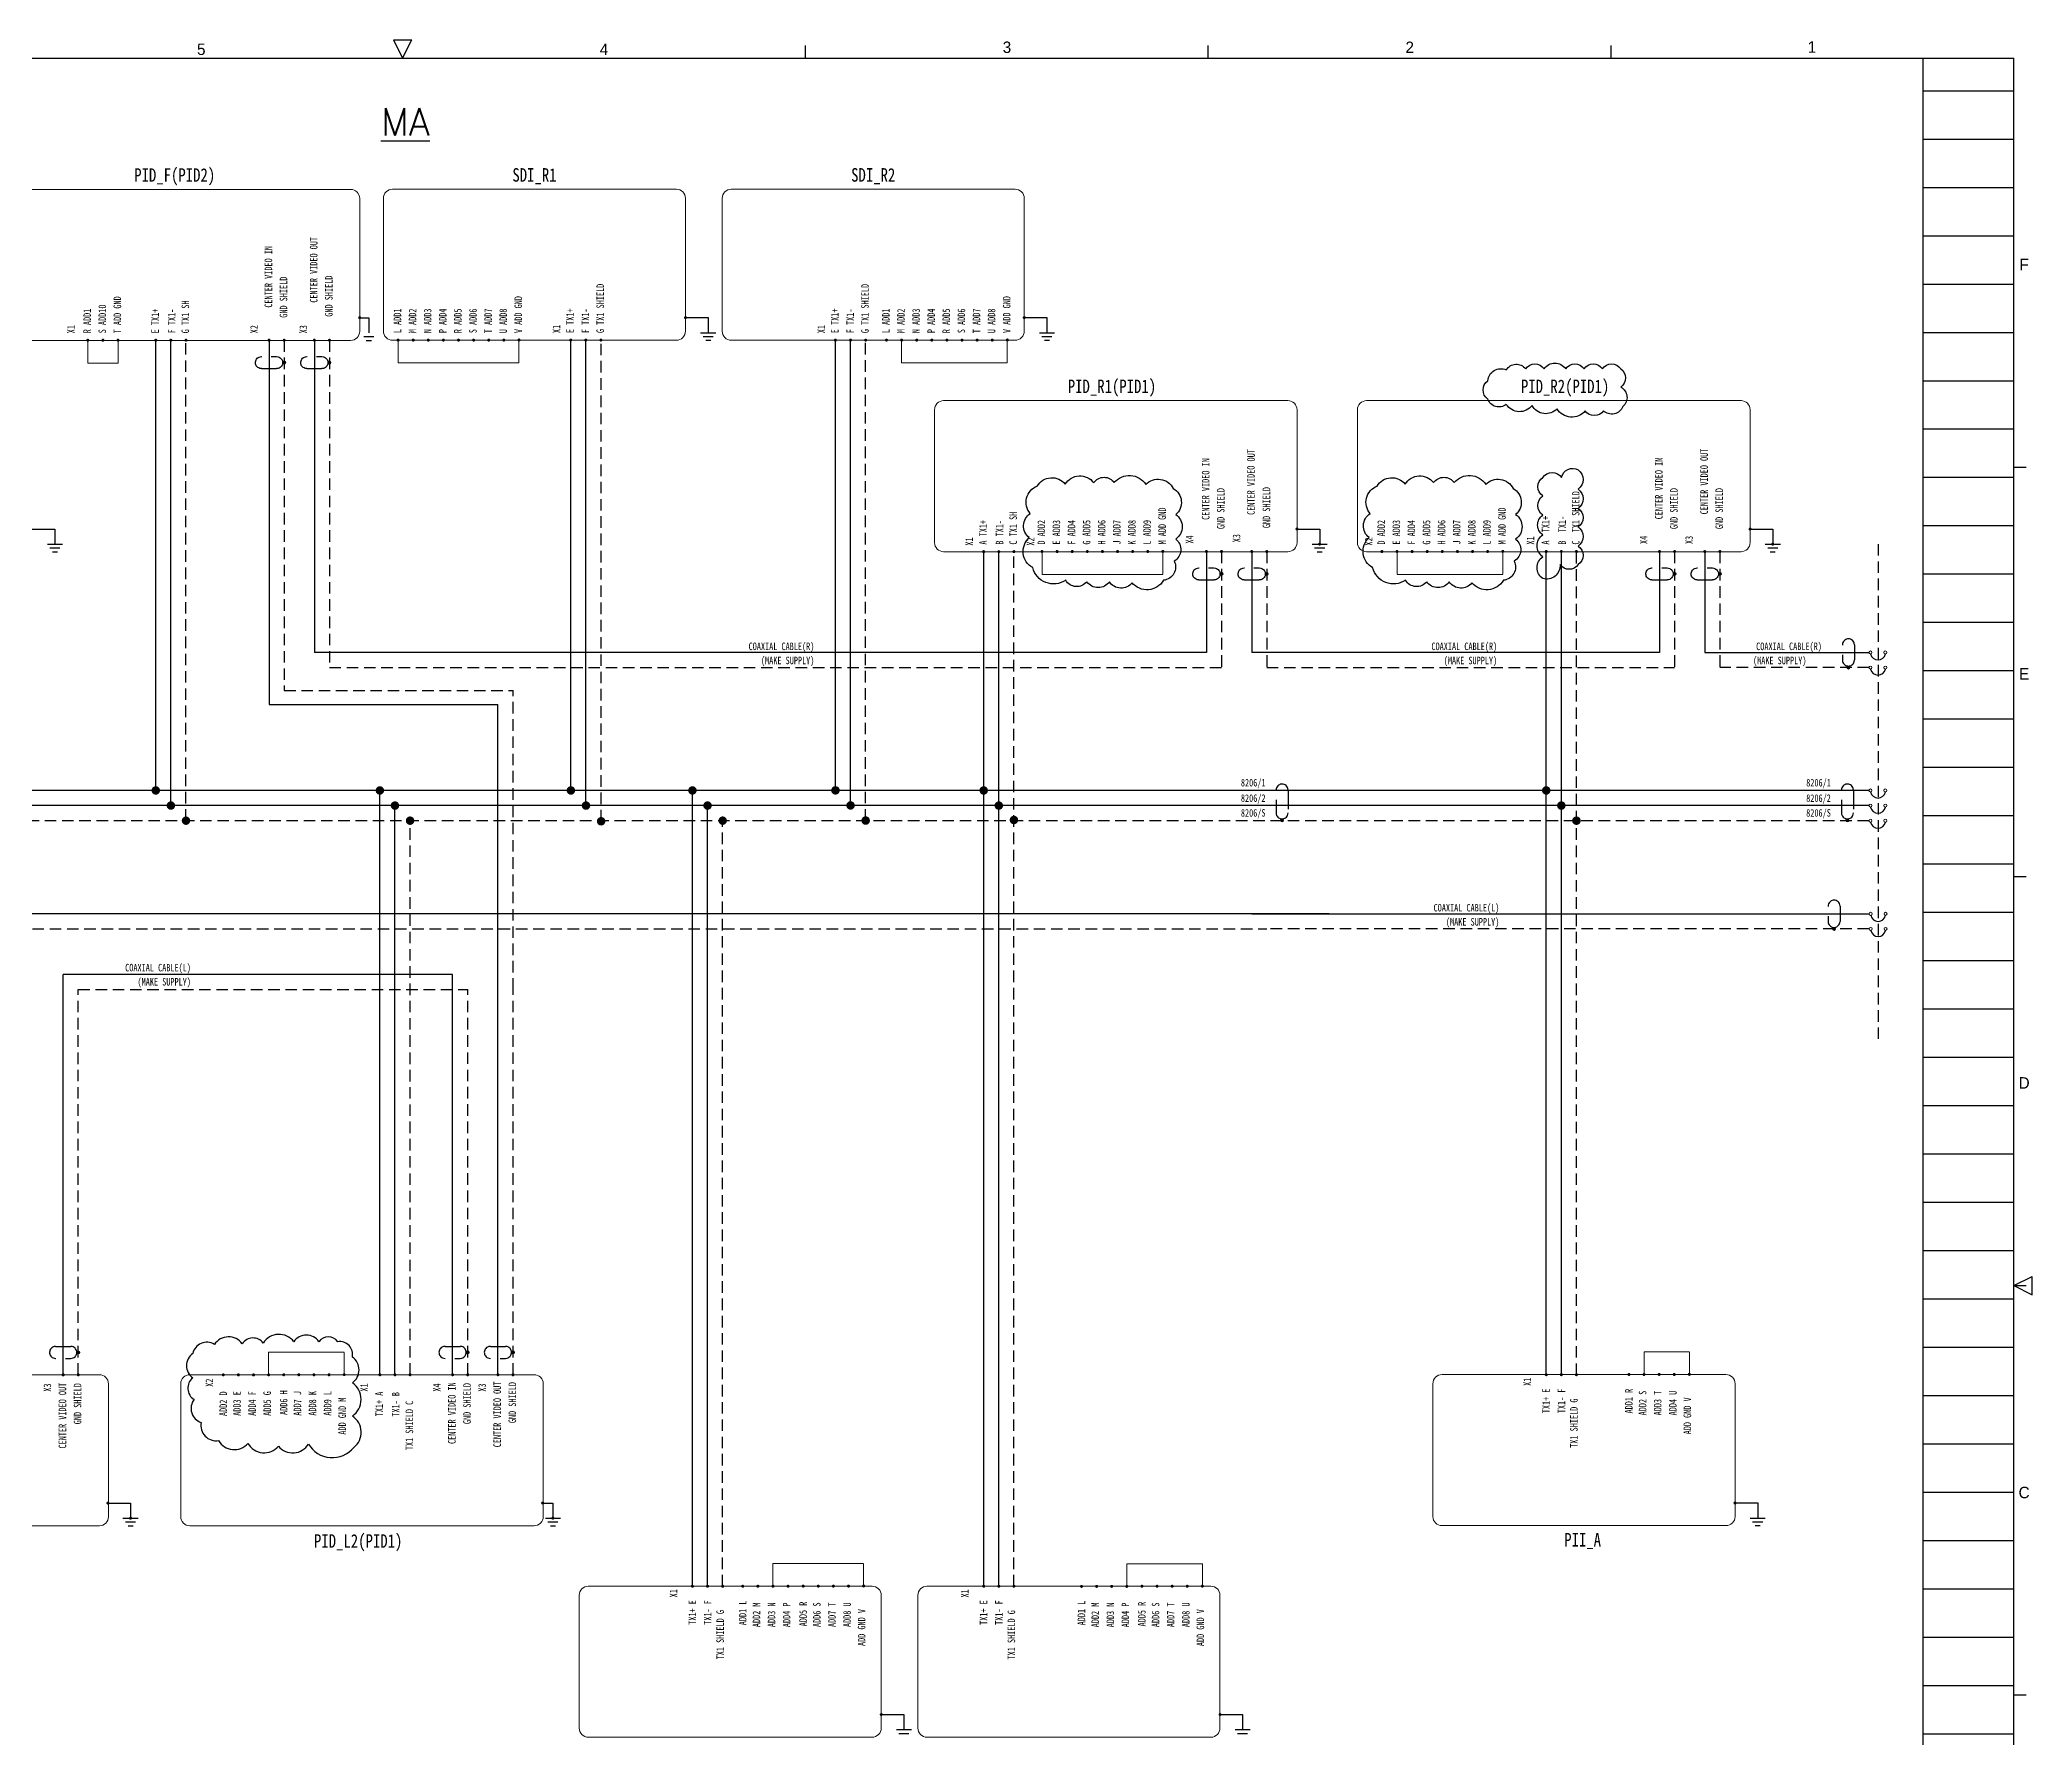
# Model space of a CAD drawing. Header units: millimetres. Extents: x 1677 to 2236, y -507 to -75.
# Drawn here: x 1896.6 to 2226.3, y -365.4 to -84.4 of the extents above; entities that cross this region are included whole.
import ezdxf
from ezdxf.enums import TextEntityAlignment as Align

# ---------------------------------------------------------------- set-up
doc = ezdxf.new("R2010")
doc.units = ezdxf.units.MM
doc.linetypes.add('HIDDEN', pattern=[9.525, 6.35, -3.175])
for name, color, linetype, lineweight in [('7', 7, 'Continuous', 15), ('ADDRESS', 85, 'Continuous', 15), ('LINE', 7, 'Continuous', 15), ('TEXT', 7, 'Continuous', 15)]:
    doc.layers.add(name, color=color, linetype=linetype, lineweight=lineweight)
for name, color, linetype in [('FG', 62, 'Continuous'), ('SHIELD', 41, 'Continuous'), ('TX+', 1, 'Continuous'), ('TX-', 30, 'Continuous'), ('VIDEO', 50, 'Continuous')]:
    doc.layers.add(name, color=color, linetype=linetype)
doc.styles.add('ROMANS', font='txt', dxfattribs={"height": 0.2})
doc.styles.get("Standard").update_dxf_attribs({"font": 'txt.shx', "bigfont": 'whgtxt.shx'})

# ---------------------------------------------------------------- blocks, each defined once
blk = doc.blocks.new('BALL')
at = {"layer": 'LINE'}
h = blk.add_hatch(color=256, dxfattribs=at)
h.paths.add_polyline_path([(203.75, 320.23, 0.41419), (203.5, 319.98), (203.75, 319.98)])
h.paths.add_polyline_path([(203.75, 320.23), (203.75, 319.98), (204, 319.98, 0.41419)])
h.paths.add_polyline_path([(204, 319.98, 0.00002), (204, 319.98), (203.5, 319.98, 1.00004)])
blk.add_circle((203.75, 319.98), 0.25, dxfattribs=at)
blk = doc.blocks.new('A$C38FC7A60')
at = {"layer": 'SHIELD', "linetype": 'HIDDEN'}
for p, q in [((-1.98, 10), (-1.98, 2.5)), ((0, 0), (0, 0.52))]:
    blk.add_line(p, q, dxfattribs=at)
for points in [[(-1.98, 10), (-1.98, 10), (-1.94, 10.52), (-1.94, 10.52), (-1.23, 12.78), (1.93, 12.35), (1.98, 10), (1.98, 10), (1.98, 2.5), (1.98, 2.5)], [(1.98, 2.5), (1.98, 2.5), (1.94, 1.98), (1.94, 1.98), (1.34, 0.01), (-1.34, 0.01), (-1.94, 1.98), (-1.94, 1.98), (-1.98, 2.5), (-1.98, 2.5)]]:
    blk.add_open_spline(points, degree=3, knots=[0, 0, 0, 0, 1, 1, 1, 2, 2, 2, 3, 3, 3, 3], dxfattribs=at)
at = {"layer": 'SHIELD', "linetype": 'HIDDEN', "xscale": -2, "yscale": 2, "zscale": 2}
blk.add_blockref('BALL', (407.5, -639.96), dxfattribs=at)
blk = doc.blocks.new('A$C20B15E89')
at = {"layer": 'SHIELD', "linetype": 'HIDDEN'}
for p, q in [((-1.98, 7.5), (-1.98, 2.5)), ((0, 0), (0, 0.52))]:
    blk.add_line(p, q, dxfattribs=at)
for points in [[(-1.98, 7.5), (-1.98, 7.5), (-1.94, 8.02), (-1.94, 8.02), (-1.23, 10.28), (1.93, 9.85), (1.98, 7.5), (1.98, 7.5), (1.98, 2.5), (1.98, 2.5)], [(1.98, 2.5), (1.98, 2.5), (1.94, 1.98), (1.94, 1.98), (1.34, 0.01), (-1.34, 0.01), (-1.94, 1.98), (-1.94, 1.98), (-1.98, 2.5), (-1.98, 2.5)]]:
    blk.add_open_spline(points, degree=3, knots=[0, 0, 0, 0, 1, 1, 1, 2, 2, 2, 3, 3, 3, 3], dxfattribs=at)
at = {"layer": 'SHIELD', "linetype": 'HIDDEN', "xscale": -2, "yscale": 2, "zscale": 2}
blk.add_blockref('BALL', (407.5, -639.96), dxfattribs=at)

msp = doc.modelspace()

# ---------------------------------------------------------------- linework, layer by layer
at = {"color": 2, "linetype": 'Continuous'}
for p, q in [((1955.11, -84.38), (1958.11, -84.38)), ((1955.11, -84.38), (1956.61, -87.4)), ((1956.61, -87.4), (1958.11, -84.38)), ((2223.31, -290.6), (2226.33, -289.08)), ((2226.33, -292.12), (2226.33, -289.08)), ((2223.31, -290.6), (2226.33, -292.12))]:
    msp.add_line(p, q, dxfattribs=at)
at = {"color": 6, "linetype": 'Continuous'}
for p, q in [((2023.29, -87.4), (2023.29, -85.3)), ((2089.96, -87.4), (2089.96, -85.3)), ((2156.64, -87.4), (2156.64, -85.3)), ((2208.31, -100.8), (2223.31, -100.8)), ((2208.31, -116.8), (2223.31, -116.8)), ((2208.31, -132.8), (2223.31, -132.8)), ((2208.31, -148.8), (2223.31, -148.8)), ((2223.31, -155.14), (2225.36, -155.14)), ((2208.31, -164.8), (2223.31, -164.8)), ((2208.31, -180.8), (2223.31, -180.8)), ((2208.31, -196.8), (2223.31, -196.8)), ((2208.31, -212.8), (2223.31, -212.8)), ((2223.31, -222.87), (2225.36, -222.87)), ((2208.31, -228.8), (2223.31, -228.8)), ((2208.31, -244.8), (2223.31, -244.8)), ((2208.31, -260.8), (2223.31, -260.8)), ((2208.31, -276.8), (2223.31, -276.8)), ((2208.31, -292.8), (2223.31, -292.8)), ((2223.31, -290.6), (2225.36, -290.6)), ((2208.31, -308.8), (2223.31, -308.8)), ((2208.31, -324.8), (2223.31, -324.8)), ((2208.31, -340.8), (2223.31, -340.8)), ((2208.31, -356.8), (2223.31, -356.8)), ((2223.31, -358.34), (2225.36, -358.34))]:
    msp.add_line(p, q, dxfattribs=at)
at = {"color": 5, "linetype": 'Continuous'}
for p, q in [((1689.91, -87.4), (2223.31, -87.4)), ((2208.31, -493.8), (2208.31, -87.4)), ((2223.31, -493.8), (2223.31, -87.4)), ((2208.31, -92.8), (2223.31, -92.8)), ((2208.31, -108.8), (2223.31, -108.8)), ((2208.31, -124.8), (2223.31, -124.8)), ((2208.31, -140.8), (2223.31, -140.8)), ((2208.31, -156.8), (2223.31, -156.8)), ((2208.31, -172.8), (2223.31, -172.8)), ((2208.31, -188.8), (2223.31, -188.8)), ((2208.31, -204.8), (2223.31, -204.8)), ((2208.31, -220.8), (2223.31, -220.8)), ((2208.31, -236.8), (2223.31, -236.8)), ((2208.31, -252.8), (2223.31, -252.8)), ((2208.31, -268.8), (2223.31, -268.8)), ((2208.31, -284.8), (2223.31, -284.8)), ((2208.31, -300.8), (2223.31, -300.8)), ((2208.31, -316.8), (2223.31, -316.8)), ((2208.31, -332.8), (2223.31, -332.8)), ((2208.31, -348.8), (2223.31, -348.8)), ((2208.31, -364.8), (2223.31, -364.8))]:
    msp.add_line(p, q, dxfattribs=at)
at = {"color": 0}
for p, q in [((1950.18, -133.5), (1951.84, -133.5)), ((1950.59, -134.13), (1951.43, -134.13)), ((2005.93, -132.86), (2008.43, -132.86)), ((2006.35, -133.48), (2008.02, -133.48)), ((2006.77, -134.11), (2007.6, -134.11)), ((2062, -132.86), (2064.5, -132.86)), ((2062.42, -133.48), (2064.09, -133.48)), ((2062.84, -134.11), (2063.67, -134.11)), ((1897.8, -167.86), (1900.3, -167.86)), ((2107.15, -167.86), (2109.65, -167.86)), ((2182.15, -167.86), (2184.65, -167.86)), ((1898.21, -168.48), (1899.88, -168.48)), ((1898.63, -169.11), (1899.46, -169.11)), ((2107.56, -168.48), (2109.23, -168.48)), ((2107.98, -169.11), (2108.81, -169.11)), ((2182.56, -168.48), (2184.23, -168.48)), ((2182.98, -169.11), (2183.81, -169.11)), ((1910.32, -329.11), (1912.82, -329.11)), ((1910.74, -329.73), (1912.41, -329.73)), ((1980.24, -329.1), (1982.74, -329.1)), ((1980.65, -329.72), (1982.32, -329.72)), ((2179.65, -329.09), (2182.15, -329.09)), ((2180.06, -329.71), (2181.73, -329.71)), ((1911.16, -330.36), (1911.99, -330.36)), ((1981.07, -330.35), (1981.9, -330.35)), ((2180.48, -330.34), (2181.31, -330.34)), ((2038.33, -364.11), (2040.83, -364.11)), ((2038.75, -364.73), (2040.41, -364.73)), ((2094.4, -364.11), (2096.9, -364.11)), ((2094.82, -364.73), (2096.48, -364.73))]:
    msp.add_line(p, q, dxfattribs=at)
at = {"color": 0, "const_width": 0.25}
for points in [[(1949.38, -130.38, 1), (1949.63, -130.38, 1)], [(2003.31, -130.36, 1), (2003.56, -130.36, 1)], [(2059.38, -130.36, 1), (2059.63, -130.36, 1)], [(2104.52, -165.36, 1), (2104.77, -165.36, 1)], [(2108.27, -167.86, 1), (2108.52, -167.86, 1)], [(2179.52, -165.36, 1), (2179.77, -165.36, 1)], [(2183.27, -167.86, 1), (2183.52, -167.86, 1)], [(1907.7, -326.61, 1), (1907.95, -326.61, 1)], [(1979.66, -326.6, 1), (1979.91, -326.6, 1)], [(2177.02, -326.59, 1), (2177.27, -326.59, 1)], [(1911.45, -329.11, 1), (1911.7, -329.11, 1)], [(1981.36, -329.1, 1), (1981.61, -329.1, 1)], [(2035.71, -361.61, 1), (2035.96, -361.61, 1)], [(2091.78, -361.61, 1), (2092.03, -361.61, 1)]]:
    msp.add_lwpolyline(points, format="xyb", close=True, dxfattribs=at)
for points, const_width in [([(1904.5, -134.23, 1), (1904.5, -133.98, 1)], 0.25), ([(1907, -134.23, 1), (1907, -133.98, 1)], 0.25), ([(1909.5, -134.23, 1), (1909.5, -133.98, 1)], 0.25), ([(1915.75, -134.23, 1), (1915.75, -133.98, 1)], 0.25), ([(1918.25, -134.23, 1), (1918.25, -133.98, 1)], 0.25), ([(1920.75, -134.23, 1), (1920.75, -133.98, 1)], 0.25), ([(1934.5, -134.23, 1), (1934.5, -133.98, 1)], 0.25), ([(1937, -134.23, 1), (1937, -133.98, 1)], 0.25), ([(1942, -134.23, 1), (1942, -133.98, 1)], 0.25), ([(1944.5, -134.23, 1), (1944.5, -133.98, 1)], 0.25), ([(1955.86, -134.21, 1), (1955.86, -133.96, 1)], 0.25), ([(1958.36, -134.21, 1), (1958.36, -133.96, 1)], 0.25), ([(1960.86, -134.21, 1), (1960.86, -133.96, 1)], 0.25), ([(1963.36, -134.21, 1), (1963.36, -133.96, 1)], 0.25), ([(1965.86, -134.21, 1), (1965.86, -133.96, 1)], 0.25), ([(1968.36, -134.21, 1), (1968.36, -133.96, 1)], 0.25), ([(1970.86, -134.21, 1), (1970.86, -133.96, 1)], 0.25), ([(1973.36, -134.21, 1), (1973.36, -133.96, 1)], 0.25), ([(1975.86, -134.19, 1), (1975.86, -133.94, 1)], 0.25), ([(1984.43, -134.21, 1), (1984.43, -133.96, 1)], 0.25), ([(1986.93, -134.21, 1), (1986.93, -133.96, 1)], 0.25), ([(1989.43, -134.21, 1), (1989.43, -133.96, 1)], 0.25), ([(2028.25, -134.21, 1), (2028.25, -133.96, 1)], 0.25), ([(2030.75, -134.21, 1), (2030.75, -133.96, 1)], 0.25), ([(2033.25, -134.21, 1), (2033.25, -133.96, 1)], 0.25), ([(2036.7, -134.21, 1), (2036.7, -133.96, 1)], 0.25), ([(2039.2, -134.21, 1), (2039.2, -133.96, 1)], 0.25), ([(2041.7, -134.21, 1), (2041.7, -133.96, 1)], 0.25), ([(2044.2, -134.21, 1), (2044.2, -133.96, 1)], 0.25), ([(2046.7, -134.21, 1), (2046.7, -133.96, 1)], 0.25), ([(2049.2, -134.21, 1), (2049.2, -133.96, 1)], 0.25), ([(2051.7, -134.21, 1), (2051.7, -133.96, 1)], 0.25), ([(2054.2, -134.21, 1), (2054.2, -133.96, 1)], 0.25), ([(2056.7, -134.19, 1), (2056.7, -133.94, 1)], 0.25), ([(2052.79, -169.23, 1), (2052.79, -168.98, 1)], 0.25), ([(2055.29, -169.23, 1), (2055.29, -168.98, 1)], 0.25), ([(2057.79, -169.23, 1), (2057.79, -168.98, 1)], 0.25), ([(2062.44, -169.21, 1), (2062.44, -168.96, 1)], 0.25), ([(2064.94, -169.21, 1), (2064.94, -168.96, 1)], 0.25), ([(2067.44, -169.21, 1), (2067.44, -168.96, 1)], 0.25), ([(2069.94, -169.21, 1), (2069.94, -168.96, 1)], 0.25), ([(2072.44, -169.21, 1), (2072.44, -168.96, 1)], 0.25), ([(2074.94, -169.21, 1), (2074.94, -168.96, 1)], 0.25), ([(2077.44, -169.21, 1), (2077.44, -168.96, 1)], 0.25), ([(2079.94, -169.21, 1), (2079.94, -168.96, 1)], 0.25), ([(2082.44, -169.19, 1), (2082.44, -168.94, 1)], 0.25), ([(2089.65, -169.21, 1), (2089.65, -168.96, 1)], 0.25), ([(2092.15, -169.21, 1), (2092.15, -168.96, 1)], 0.25), ([(2097.15, -169.21, 1), (2097.15, -168.96, 1)], 0.25), ([(2099.65, -169.21, 1), (2099.65, -168.96, 1)], 0.25), ([(2118.7, -169.21, 1), (2118.7, -168.96, 1)], 0.25), ([(2121.2, -169.21, 1), (2121.2, -168.96, 1)], 0.25), ([(2123.7, -169.21, 1), (2123.7, -168.96, 1)], 0.25), ([(2126.2, -169.21, 1), (2126.2, -168.96, 1)], 0.25), ([(2128.7, -169.21, 1), (2128.7, -168.96, 1)], 0.25), ([(2131.2, -169.21, 1), (2131.2, -168.96, 1)], 0.25), ([(2133.7, -169.21, 1), (2133.7, -168.96, 1)], 0.25), ([(2136.2, -169.21, 1), (2136.2, -168.96, 1)], 0.25), ([(2138.7, -169.19, 1), (2138.7, -168.94, 1)], 0.25), ([(2145.9, -169.21, 1), (2145.9, -168.96, 1)], 0.25), ([(2148.4, -169.21, 1), (2148.4, -168.96, 1)], 0.25), ([(2150.9, -169.21, 1), (2150.9, -168.96, 1)], 0.25), ([(2164.65, -169.21, 1), (2164.65, -168.96, 1)], 0.25), ([(2167.15, -169.21, 1), (2167.15, -168.96, 1)], 0.25), ([(2172.15, -169.21, 1), (2172.15, -168.96, 1)], 0.25), ([(2174.65, -169.21, 1), (2174.65, -168.96, 1)], 0.25), ([(1915.75, -208.99, 1), (1915.75, -208.29, 1)], 0.7), ([(1918.25, -211.49, 1), (1918.25, -210.79, 1)], 0.7), ([(1952.84, -208.99, 1), (1952.84, -208.29, 1)], 0.7), ([(1955.34, -211.49, 1), (1955.34, -210.79, 1)], 0.7), ([(1984.46, -208.99, 1), (1984.46, -208.29, 1)], 0.7), ([(1986.96, -211.49, 1), (1986.96, -210.79, 1)], 0.7), ([(2004.58, -208.99, 1), (2004.58, -208.29, 1)], 0.7), ([(2007.08, -211.49, 1), (2007.08, -210.79, 1)], 0.7), ([(2028.25, -208.97, 1), (2028.25, -208.27, 1)], 0.7), ([(2030.75, -211.47, 1), (2030.75, -210.77, 1)], 0.7), ([(2052.79, -208.99, 1), (2052.79, -208.29, 1)], 0.7), ([(2055.29, -211.49, 1), (2055.29, -210.79, 1)], 0.7), ([(2145.9, -208.99, 1), (2145.9, -208.29, 1)], 0.7), ([(2148.4, -211.49, 1), (2148.4, -210.79, 1)], 0.7), ([(1920.75, -213.99, 1), (1920.75, -213.29, 1)], 0.7), ([(1957.84, -213.99, 1), (1957.84, -213.29, 1)], 0.7), ([(1989.46, -214.09, 1), (1989.46, -213.39, 1)], 0.7), ([(2009.58, -213.99, 1), (2009.58, -213.29, 1)], 0.7), ([(2033.25, -213.97, 1), (2033.25, -213.27, 1)], 0.7), ([(2057.79, -213.88, 1), (2057.79, -213.18, 1)], 0.7), ([(2150.9, -213.99, 1), (2150.9, -213.29, 1)], 0.7), ([(1900.42, -305.25, -1), (1900.42, -305.5, -1)], 0.25), ([(1902.92, -305.25, -1), (1902.92, -305.5, -1)], 0.25), ([(1926.93, -305.51, 1), (1926.93, -305.26, 1)], 0.25), ([(1929.43, -305.51, 1), (1929.43, -305.26, 1)], 0.25), ([(1931.93, -305.51, 1), (1931.93, -305.26, 1)], 0.25), ([(1934.43, -305.51, 1), (1934.43, -305.26, 1)], 0.25), ([(1936.93, -305.49, 1), (1936.93, -305.24, 1)], 0.25), ([(1939.43, -305.49, 1), (1939.43, -305.24, 1)], 0.25), ([(1941.93, -305.49, 1), (1941.93, -305.24, 1)], 0.25), ([(1944.43, -305.49, 1), (1944.43, -305.24, 1)], 0.25), ([(1946.93, -305.47, 1), (1946.93, -305.22, 1)], 0.25), ([(1952.84, -305.24, -1), (1952.84, -305.49, -1)], 0.25), ([(1955.34, -305.24, -1), (1955.34, -305.49, -1)], 0.25), ([(1957.84, -305.24, -1), (1957.84, -305.49, -1)], 0.25), ([(1964.88, -305.24, -1), (1964.88, -305.49, -1)], 0.25), ([(1967.38, -305.24, -1), (1967.38, -305.49, -1)], 0.25), ([(1972.38, -305.24, -1), (1972.38, -305.49, -1)], 0.25), ([(1974.88, -305.24, -1), (1974.88, -305.49, -1)], 0.25), ([(2145.9, -305.23, -1), (2145.9, -305.48, -1)], 0.25), ([(2148.4, -305.23, -1), (2148.4, -305.48, -1)], 0.25), ([(2150.9, -305.23, -1), (2150.9, -305.48, -1)], 0.25), ([(2159.59, -305.44, 1), (2159.59, -305.19, 1)], 0.25), ([(2162.09, -305.44, 1), (2162.09, -305.19, 1)], 0.25), ([(2164.59, -305.44, 1), (2164.59, -305.19, 1)], 0.25), ([(2167.09, -305.44, 1), (2167.09, -305.19, 1)], 0.25), ([(2169.59, -305.42, 1), (2169.59, -305.17, 1)], 0.25), ([(2004.58, -340.25, -1), (2004.58, -340.5, -1)], 0.25), ([(2007.08, -340.25, -1), (2007.08, -340.5, -1)], 0.25), ([(2009.58, -340.25, -1), (2009.58, -340.5, -1)], 0.25), ([(2012.91, -340.5, 1), (2012.91, -340.25, 1)], 0.25), ([(2015.41, -340.5, 1), (2015.41, -340.25, 1)], 0.25), ([(2017.91, -340.5, 1), (2017.91, -340.25, 1)], 0.25), ([(2020.41, -340.5, 1), (2020.41, -340.25, 1)], 0.25), ([(2022.91, -340.48, 1), (2022.91, -340.23, 1)], 0.25), ([(2025.41, -340.48, 1), (2025.41, -340.23, 1)], 0.25), ([(2027.91, -340.48, 1), (2027.91, -340.23, 1)], 0.25), ([(2030.41, -340.48, 1), (2030.41, -340.23, 1)], 0.25), ([(2032.91, -340.46, 1), (2032.91, -340.21, 1)], 0.25), ([(2052.79, -340.25, -1), (2052.79, -340.5, -1)], 0.25), ([(2055.29, -340.25, -1), (2055.29, -340.5, -1)], 0.25), ([(2057.79, -340.25, -1), (2057.79, -340.5, -1)], 0.25), ([(2068.98, -340.52, 1), (2068.98, -340.27, 1)], 0.25), ([(2071.48, -340.52, 1), (2071.48, -340.27, 1)], 0.25), ([(2073.98, -340.52, 1), (2073.98, -340.27, 1)], 0.25), ([(2076.48, -340.52, 1), (2076.48, -340.27, 1)], 0.25), ([(2078.98, -340.5, 1), (2078.98, -340.25, 1)], 0.25), ([(2081.48, -340.5, 1), (2081.48, -340.25, 1)], 0.25), ([(2083.98, -340.5, 1), (2083.98, -340.25, 1)], 0.25), ([(2086.48, -340.5, 1), (2086.48, -340.25, 1)], 0.25), ([(2088.98, -340.48, 1), (2088.98, -340.23, 1)], 0.25)]:
    msp.add_lwpolyline(points, format="xyb", close=True, dxfattribs=dict(const_width=const_width))
at = {"color": 2}
for points in [[(2147.69, -145.45, -0.520567), (2143.57, -144.91, -0.520567), (2139.28, -144.73, -0.520567), (2136.23, -143.84, -0.520567), (2136.23, -140.8, -0.520567), (2139.28, -139.01, -0.520567), (2142.5, -138.83, -0.520567), (2145.54, -138.83, -0.520567), (2149.12, -138.83, -0.520567), (2152.16, -138.83, -0.520567), (2155.2, -138.83, -0.520567), (2158.24, -138.83, -0.520567), (2158.24, -141.87, -0.520567), (2158.6, -145.09, -0.520567), (2155.38, -145.8, -0.520567), (2152.34, -145.8, -0.520567)], [(2060.91, -171.74, -0.520567), (2060.34, -166.78, -0.520567), (2060.5, -162.8, -0.520567), (2061.64, -158.25, -0.520567), (2066.28, -157.92, -0.520567), (2071, -157.68, -0.520567), (2074.41, -157.68, -0.520567), (2079.62, -158, -0.520567), (2084.17, -158.65, -0.520567), (2084.58, -162.96, -0.520567), (2084.58, -167.02, -0.520567), (2084.34, -170.68, -0.520567), (2082.55, -173.85, -0.520567), (2077.34, -174.26, -0.520567), (2073.6, -174.09, -0.520567), (2069.86, -174.09, -0.520567), (2066.36, -173.85, -0.520567)], [(2117.17, -171.74, -0.520567), (2116.6, -166.78, -0.520567), (2116.76, -162.8, -0.520567), (2117.9, -158.25, -0.520567), (2122.54, -157.92, -0.520567), (2127.26, -157.68, -0.520567), (2130.67, -157.68, -0.520567), (2135.88, -158, -0.520567), (2140.44, -158.65, -0.520567), (2140.84, -162.96, -0.520567), (2140.84, -167.02, -0.520567), (2140.6, -170.68, -0.520567), (2138.81, -173.85, -0.520567), (2133.6, -174.26, -0.520567), (2129.86, -174.09, -0.520567), (2126.12, -174.09, -0.520567), (2122.62, -173.85, -0.520567)], [(2145.32, -173.57, -0.520567), (2145.32, -169.94, -0.520567), (2145.32, -166.32, -0.520567), (2145.32, -163.07, -0.520567), (2145.32, -159.88, -0.520567), (2145.32, -156.82, -0.520567), (2148.44, -156.82, -0.520567), (2151.19, -155.57, -0.520567), (2151.19, -158.76, -0.520567), (2151.19, -161.94, -0.520567), (2151.19, -165.01, -0.520567), (2151.19, -168.19, -0.520567), (2151.19, -171.25, -0.520567), (2148.19, -171.25, -0.520567)], [(1948.52, -317.41, 0.520567), (1948.29, -312.22, 0.520567), (1948.29, -306.69, 0.520567), (1948.29, -302.43, 0.520567), (1945.87, -299.89, 0.520567), (1942.76, -299.89, 0.520567), (1938.6, -299.89, 0.520567), (1933.53, -300.12, 0.520567), (1930.06, -300.24, 0.520567), (1925.45, -300.35, 0.520567), (1921.87, -301.85, 0.520567), (1921.87, -305.88, 0.520567), (1922.1, -309.46, 0.520567), (1923.26, -313.26, 0.520567), (1926.14, -316.26, 0.520567), (1930.99, -316.72, 0.520567), (1936.06, -317.18, 0.520567), (1941.02, -316.83, 0.520567)]]:
    msp.add_lwpolyline(points, format="xyb", close=True, dxfattribs=at)
at = {"color": 0}
for centre in [(2200.82, -185.79), (2200.82, -188.29), (2200.82, -208.64), (2200.82, -211.14), (2200.82, -213.64), (2200.84, -229.06), (2200.84, -231.56)]:
    msp.add_arc(centre, 1.25, 191.4783, 348.5217, dxfattribs=at)
at = {"layer": '7'}
for points in [[(1889.5, -132.63), (1889.5, -110.63, -0.414214), (1891, -109.13), (1948, -109.13, -0.414214), (1949.5, -110.63), (1949.5, -132.63, -0.414214), (1948, -134.13), (1891, -134.13, -0.414214)], [(1953.43, -132.61), (1953.43, -110.61, -0.414214), (1954.93, -109.11), (2001.93, -109.11, -0.414214), (2003.43, -110.61), (2003.43, -132.61, -0.414214), (2001.93, -134.11), (1954.93, -134.11, -0.414214)], [(2009.5, -132.61), (2009.5, -110.61, -0.414214), (2011, -109.11), (2058, -109.11, -0.414214), (2059.5, -110.61), (2059.5, -132.61, -0.414214), (2058, -134.11), (2011, -134.11, -0.414214)], [(2044.65, -167.61), (2044.65, -145.61, -0.414214), (2046.15, -144.11), (2103.15, -144.11, -0.414214), (2104.65, -145.61), (2104.65, -167.61, -0.414214), (2103.15, -169.11), (2046.15, -169.11, -0.414214)], [(2114.65, -167.61), (2114.65, -145.61, -0.414214), (2116.15, -144.11), (2178.15, -144.11, -0.414214), (2179.65, -145.61), (2179.65, -167.61, -0.414214), (2178.15, -169.11), (2116.15, -169.11, -0.414214)], [(1842.92, -306.86), (1842.92, -328.86, 0.414214), (1844.42, -330.36), (1906.42, -330.36, 0.414214), (1907.92, -328.86), (1907.92, -306.86, 0.414214), (1906.42, -305.36), (1844.42, -305.36, 0.414214)], [(1919.88, -306.85), (1919.88, -328.85, 0.414214), (1921.38, -330.35), (1978.38, -330.35, 0.414214), (1979.88, -328.85), (1979.88, -306.85, 0.414214), (1978.38, -305.35), (1921.38, -305.35, 0.414214)], [(2127.15, -306.84), (2127.15, -328.84, 0.414214), (2128.65, -330.34), (2175.65, -330.34, 0.414214), (2177.15, -328.84), (2177.15, -306.84, 0.414214), (2175.65, -305.34), (2128.65, -305.34, 0.414214)], [(1985.83, -341.86), (1985.83, -363.86, 0.414214), (1987.33, -365.36), (2034.33, -365.36, 0.414214), (2035.83, -363.86), (2035.83, -341.86, 0.414214), (2034.33, -340.36), (1987.33, -340.36, 0.414214)], [(2041.9, -341.86), (2041.9, -363.86, 0.414214), (2043.4, -365.36), (2090.4, -365.36, 0.414214), (2091.9, -363.86), (2091.9, -341.86, 0.414214), (2090.4, -340.36), (2043.4, -340.36, 0.414214)]]:
    msp.add_lwpolyline(points, format="xyb", close=True, dxfattribs=at)
at = {"layer": 'ADDRESS'}
for p, q in [((1904.5, -134.13), (1904.5, -137.88)), ((1909.5, -134.11), (1909.5, -137.88)), ((1955.86, -134.11), (1955.86, -137.86)), ((1975.86, -134.09), (1975.86, -137.84)), ((2039.2, -134.09), (2039.2, -137.84)), ((2056.7, -134.09), (2056.7, -137.84)), ((1904.5, -137.88), (1909.5, -137.88)), ((1955.86, -137.86), (1975.86, -137.86)), ((2039.2, -137.86), (2056.7, -137.86)), ((2062.44, -169.11), (2062.44, -172.86)), ((2082.44, -169.09), (2082.44, -172.84)), ((2121.2, -169.09), (2121.2, -172.84)), ((2138.7, -169.09), (2138.7, -172.84)), ((2062.44, -172.86), (2082.44, -172.86)), ((2121.2, -172.86), (2138.7, -172.86)), ((1934.43, -305.39), (1934.43, -301.6)), ((1934.43, -301.64), (1946.93, -301.64)), ((1946.93, -305.41), (1946.93, -301.66)), ((2162.09, -301.59), (2169.59, -301.59)), ((2162.09, -305.34), (2162.09, -301.59)), ((2169.59, -305.36), (2169.59, -301.61)), ((2017.91, -340.41), (2017.91, -336.63)), ((2017.91, -336.63), (2032.91, -336.63)), ((2032.91, -340.4), (2032.91, -336.65)), ((2076.48, -340.36), (2076.48, -336.65)), ((2076.48, -336.65), (2088.98, -336.65)), ((2088.98, -340.41), (2088.98, -336.66))]:
    msp.add_line(p, q, dxfattribs=at)
at = {"layer": 'FG', "color": 0}
for p, q in [((1949.5, -130.38), (1951.01, -130.38)), ((1951.01, -130.38), (1951.01, -132.88)), ((2003.43, -130.36), (2007.18, -130.36)), ((2007.18, -130.36), (2007.18, -132.86)), ((2059.5, -130.36), (2063.25, -130.36)), ((2063.25, -130.36), (2063.25, -132.86)), ((1895.3, -165.36), (1899.05, -165.36)), ((1899.05, -165.36), (1899.05, -167.86)), ((2104.65, -165.36), (2108.4, -165.36)), ((2108.4, -165.36), (2108.4, -167.86)), ((2179.65, -165.36), (2183.4, -165.36)), ((2183.4, -165.36), (2183.4, -167.86)), ((1907.82, -326.61), (1911.57, -326.61)), ((1911.57, -326.61), (1911.57, -329.11)), ((1979.79, -326.6), (1981.49, -326.6)), ((1981.49, -326.6), (1981.49, -329.1)), ((2177.15, -326.59), (2180.9, -326.59)), ((2180.9, -326.59), (2180.9, -329.09)), ((2035.83, -361.61), (2039.58, -361.61)), ((2039.58, -361.61), (2039.58, -364.11)), ((2091.9, -361.61), (2095.65, -361.61)), ((2095.65, -361.61), (2095.65, -364.11))]:
    msp.add_line(p, q, dxfattribs=at)
at = {"layer": 'LINE', "color": 0}
for centre in [(2199.57, -185.79), (2202.02, -185.79), (2199.57, -188.29), (2202.02, -188.29), (2199.57, -208.64), (2199.57, -211.14), (2202.02, -208.64), (2202.02, -211.14), (2199.57, -213.64), (2202.02, -213.64), (2199.59, -229.06), (2202.06, -229.05), (2199.59, -231.56), (2202.06, -231.55)]:
    msp.add_circle(centre, 0.25, dxfattribs=at)
at = {"layer": 'SHIELD', "linetype": 'HIDDEN', "ltscale": 0.3}
for p, q in [((1920.75, -213.64), (1920.75, -134.13)), ((1937, -134.13), (1937, -192.11)), ((1944.5, -134.13), (1944.5, -188.29)), ((1989.46, -213.74), (1989.46, -134.23)), ((2033.25, -213.62), (2033.25, -134.11)), ((2057.79, -340.38), (2057.79, -169.11)), ((2092.15, -169.11), (2092.15, -188.29)), ((2099.65, -169.11), (2099.65, -188.29)), ((2150.9, -305.38), (2150.9, -169.11)), ((2167.15, -169.11), (2167.15, -188.29)), ((2174.65, -169.11), (2174.65, -188.29)), ((1944.5, -188.29), (2092.15, -188.29)), ((2099.65, -188.29), (2167.15, -188.29)), ((2199.32, -188.29), (2174.65, -188.29)), ((1937, -192.11), (1974.88, -192.11)), ((1974.88, -241.61), (1974.88, -192.11)), ((2199.32, -213.64), (1763.55, -213.64)), ((1957.84, -305.37), (1957.84, -213.64)), ((2009.58, -340.38), (2009.58, -213.64)), ((1849.62, -231.56), (2099.65, -231.56)), ((2199.34, -231.56), (2099.65, -231.56)), ((1902.92, -241.61), (1967.38, -241.61)), ((1902.92, -305.36), (1902.92, -241.61)), ((1967.38, -305.35), (1967.38, -241.61)), ((1974.88, -305.35), (1974.88, -241.61))]:
    msp.add_line(p, q, dxfattribs=at)
at = {"layer": 'SHIELD', "color": 1, "linetype": 'HIDDEN', "ltscale": 0.3}
msp.add_line((2200.82, -167.86), (2200.82, -249.86), dxfattribs=at)
at = {"layer": 'TX+'}
for p, q in [((1915.75, -208.64), (1915.75, -134.11)), ((1984.46, -208.74), (1984.46, -134.21)), ((2028.25, -208.62), (2028.25, -134.09)), ((2052.79, -340.36), (2052.79, -169.11)), ((2145.9, -305.36), (2145.9, -169.11)), ((2199.32, -208.64), (1758.55, -208.64)), ((1952.84, -305.35), (1952.84, -208.64)), ((2004.58, -340.36), (2004.58, -208.64))]:
    msp.add_line(p, q, dxfattribs=at)
at = {"layer": 'TX-'}
for p, q in [((1918.25, -211.14), (1918.25, -134.13)), ((1986.96, -211.24), (1986.96, -134.23)), ((2030.75, -211.12), (2030.75, -134.11)), ((2055.29, -340.36), (2055.29, -169.11)), ((2148.4, -305.36), (2148.4, -169.11)), ((2199.32, -211.14), (1761.05, -211.14)), ((1955.34, -305.35), (1955.34, -211.14)), ((2007.08, -340.36), (2007.08, -211.14))]:
    msp.add_line(p, q, dxfattribs=at)
at = {"layer": 'VIDEO'}
for p, q in [((1934.5, -134.13), (1934.5, -194.43)), ((1942, -134.13), (1942, -185.79)), ((2089.65, -169.11), (2089.65, -185.79)), ((2097.15, -169.11), (2097.15, -185.79)), ((2164.65, -169.11), (2164.65, -185.79)), ((2172.15, -169.11), (2172.15, -185.79)), ((2089.65, -185.79), (1942, -185.79)), ((2164.65, -185.79), (2097.15, -185.79)), ((2172.15, -185.79), (2199.32, -185.79)), ((1934.5, -194.43), (1972.38, -194.43)), ((1972.38, -239.11), (1972.38, -194.43)), ((2109.98, -229.06), (1847.12, -229.06)), ((2097.15, -229.06), (2199.34, -229.06)), ((1964.88, -239.11), (1900.42, -239.11)), ((1900.42, -305.36), (1900.42, -239.11)), ((1964.88, -305.35), (1964.88, -239.11)), ((1972.38, -305.35), (1972.38, -239.11))]:
    msp.add_line(p, q, dxfattribs=at)

# ---------------------------------------------------------------- block references
at = {"layer": '7', "xscale": -0.5, "yscale": 0.5, "zscale": 0.5}
msp.add_blockref('A$C20B15E89', (2193.54, -231.56), dxfattribs=at)
at = {"layer": 'SHIELD', "linetype": 'HIDDEN', "ltscale": 0.1, "yscale": 0.5, "zscale": 0.5, "rotation": 90}
for p, xscale in [((1937, -137.81), 0.5), ((1944.5, -137.81), 0.5), ((2092.15, -172.79), 0.5), ((2099.65, -172.79), 0.5), ((2167.15, -172.79), 0.5), ((2174.65, -172.79), 0.5), ((1902.92, -301.67), -0.5), ((1967.38, -301.66), -0.5), ((1974.88, -301.66), -0.5)]:
    msp.add_blockref('A$C20B15E89', p, dxfattribs=dict(at, xscale=xscale))
at = {"layer": 'SHIELD', "linetype": 'HIDDEN', "ltscale": 0.1, "xscale": -0.5, "yscale": 0.5, "zscale": 0.5}
for name, p in [('A$C20B15E89', (2195.92, -188.29)), ('A$C38FC7A60', (2102.18, -213.58)), ('A$C38FC7A60', (2195.76, -213.58))]:
    msp.add_blockref(name, p, dxfattribs=at)

# ---------------------------------------------------------------- texts
at = {"color": 0}
msp.add_text('%%UMA', height=4.5, dxfattribs=at).set_placement((1957.05, -97.95), align=Align.MIDDLE_CENTER)
at = {"color": 4, "char_height": 1.9, "attachment_point": 5, "style": 'ROMANS'}
for s, insert in [('{\\fﾱﾼﾸﾲￃﾼ|b0|i0|c129|p49;5 }', (1923.28, -85.95)), ('{\\fﾱﾼﾸﾲￃﾼ|b0|i0|c129|p49;4 }', (1989.94, -85.95)), ('{\\fﾱﾼﾸﾲￃﾼ|b0|i0|c129|p49;3 }', (2056.64, -85.62)), ('{\\fﾱﾼﾸﾲￃﾼ|b0|i0|c129|p49;2 }', (2123.3, -85.62)), ('{\\fﾱﾼﾸﾲￃﾼ|b0|i0|c129|p49;1 }', (2189.88, -85.57)), ('{\\fﾱﾼﾸﾲￃﾼ|b0|i0|c129|p49;F }', (2225, -121.58)), ('{\\fﾱﾼﾸﾲￃﾼ|b0|i0|c129|p49;E }', (2225, -189.32)), ('{\\fﾱﾼﾸﾲￃﾼ|b0|i0|c129|p49;D }', (2225, -257.05)), ('{\\fﾱﾼﾸﾲￃﾼ|b0|i0|c129|p49;C }', (2225, -324.87))]:
    msp.add_mtext(s, dxfattribs=dict(at, insert=insert))
at = {"layer": 'TEXT', "lineweight": 0, "style": 'ROMANS', "width": 0.8}
for s, p in [('PID_F(PID2)', (1918.88, -107.88)), ('SDI_R1', (1978.43, -107.86)), ('SDI_R2', (2034.5, -107.86)), ('PID_R1(PID1)', (2074.02, -142.86)), ('PID_R2(PID1)', (2149.02, -142.86)), ('PID_L2(PID1)', (1949.25, -334)), ('PII_A', (2151.92, -333.8))]:
    msp.add_text(s, height=2.24, dxfattribs=at).set_placement(p, align=Align.CENTER)
at = {"layer": 'TEXT', "style": 'ROMANS', "width": 0.8}
for s, p in [('CENTER VIDEO IN', (1934.39, -118.51)), ('CENTER VIDEO OUT', (1941.89, -117.01)), ('GND SHIELD', (1936.89, -123.58)), ('GND SHIELD', (1944.39, -123.41)), ('CENTER VIDEO IN', (2089.53, -153.64)), ('CENTER VIDEO OUT', (2097.03, -152.14)), ('CENTER VIDEO IN', (2164.53, -153.55)), ('CENTER VIDEO OUT', (2172.03, -152.05)), ('GND SHIELD', (2092.03, -158.57)), ('GND SHIELD', (2099.58, -158.41)), ('GND SHIELD', (2167.03, -158.57)), ('GND SHIELD', (2174.53, -158.57)), ('CENTER VIDEO OUT', (1972.26, -306.49)), ('GND SHIELD', (1974.76, -306.57)), ('CENTER VIDEO OUT', (1900.3, -306.69)), ('GND SHIELD', (1902.8, -306.76)), ('CENTER VIDEO IN', (1964.76, -306.62)), ('GND SHIELD', (1967.26, -306.73))]:
    msp.add_text(s, height=1.25, rotation=90, dxfattribs=at).set_placement(p, align=Align.MIDDLE_RIGHT)
for s, p in [('G TX1 SHIELD', (1989.31, -132.92)), ('G TX1 SHIELD', (2033.14, -132.94)), ('S ADD10', (1906.89, -132.96)), ('T ADD GND', (1909.39, -132.96)), ('G TX1 SH', (1920.64, -132.96)), ('V ADD GND', (1975.75, -132.92)), ('V ADD GND', (2056.59, -132.92)), ('X1', (1901.7, -132.96)), ('R ADD1', (1904.39, -132.96)), ('E TX1+', (1915.64, -132.96)), ('F TX1-', (1918.37, -132.96)), ('X2', (1932.01, -132.96)), ('X3', (1940.16, -132.96)), ('L ADD1', (1955.75, -132.94)), ('M ADD2', (1958.25, -132.94)), ('N ADD3', (1960.75, -132.94)), ('P ADD4', (1963.25, -132.94)), ('R ADD5', (1965.75, -132.94)), ('S ADD6', (1968.25, -132.94)), ('T ADD7', (1970.75, -132.94)), ('U ADD8', (1973.25, -132.94)), ('X1', (1982.07, -132.92)), ('E TX1+', (1984.31, -132.92)), ('F TX1-', (1986.85, -132.92)), ('X1', (2025.89, -132.94)), ('E TX1+', (2028.14, -132.94)), ('F TX1-', (2030.68, -132.94)), ('L ADD1', (2036.59, -132.94)), ('M ADD2', (2039.09, -132.94)), ('N ADD3', (2041.59, -132.94)), ('P ADD4', (2044.09, -132.94)), ('R ADD5', (2046.59, -132.94)), ('S ADD6', (2049.09, -132.94)), ('T ADD7', (2051.59, -132.94)), ('U ADD8', (2054.09, -132.94)), ('C  TX1 SHIELD', (2150.78, -167.94)), ('A TX1+', (2052.67, -167.94)), ('B TX1-', (2055.41, -167.94)), ('C TX1 SH', (2057.67, -167.94)), ('D ADD2', (2062.32, -167.94)), ('E ADD3', (2064.82, -167.94)), ('F ADD4', (2067.32, -167.94)), ('G ADD5', (2069.82, -167.94)), ('H ADD6', (2072.32, -167.94)), ('J ADD7', (2074.82, -167.94)), ('K ADD8', (2077.32, -167.94)), ('L ADD9', (2079.82, -167.94)), ('M ADD GND', (2082.32, -167.92)), ('D ADD2', (2118.58, -167.94)), ('E ADD3', (2121.08, -167.94)), ('F ADD4', (2123.58, -167.94)), ('G ADD5', (2126.08, -167.94)), ('H ADD6', (2128.58, -167.94)), ('J ADD7', (2131.08, -167.94)), ('K ADD8', (2133.58, -167.94)), ('L ADD9', (2136.08, -167.94)), ('M ADD GND', (2138.58, -167.92)), ('A  TX1+', (2145.78, -167.94)), ('B  TX1-', (2148.52, -167.94)), ('X1', (2050.38, -168.11)), ('X2', (2060.54, -168.11)), ('X4', (2086.87, -167.76)), ('X3', (2094.63, -167.55)), ('X2', (2116.51, -168.11)), ('X1', (2143.28, -167.94)), ('X4', (2162.03, -167.84)), ('X3', (2169.53, -167.84)), ('X2', (1924.61, -307.36)), ('X1', (2142.76, -307.2)), ('X3', (1897.8, -308.17)), ('ADD2 D', (1926.91, -312.2)), ('ADD3 E', (1929.19, -312.16)), ('ADD4 F', (1931.69, -312.16)), ('ADD5 G', (1934.19, -312.16)), ('ADD6 H', (1936.91, -312.02)), ('ADD7 J', (1939.19, -312.14)), ('ADD8 K', (1941.69, -312.14)), ('ADD9 L', (1944.19, -312.14)), ('ADD GND M', (1946.6, -315.28)), ('X1', (1950.22, -308.15)), ('TX1+ A', (1952.72, -312.24)), ('TX1- B', (1955.46, -312.31)), ('TX1 SHIELD C', (1957.72, -317.84)), ('X4', (1962.26, -308.16)), ('X3', (1969.76, -308.16)), ('TX1+ E', (2145.87, -311.73)), ('TX1- F', (2148.41, -311.73)), ('TX1 SHIELD G', (2150.48, -317.46)), ('ADD1 R', (2159.57, -311.77)), ('ADD2 S', (2161.85, -312.09)), ('ADD3 T', (2164.35, -312.09)), ('ADD4 U', (2166.85, -312.09)), ('ADD GND V', (2169.26, -315.23)), ('X1', (2001.44, -342.22)), ('TX1+ E', (2004.56, -346.75)), ('TX1- F', (2007.1, -346.75)), ('ADD1 L', (2012.89, -346.83)), ('X1', (2049.65, -342.24)), ('TX1+ E', (2052.76, -346.77)), ('TX1- F', (2055.3, -346.77)), ('ADD1 L', (2068.96, -346.85)), ('TX1 SHIELD G', (2009.17, -352.48)), ('ADD2 M', (2015.17, -347.15)), ('ADD3 N', (2017.67, -347.15)), ('ADD4 P', (2020.17, -347.15)), ('ADD5 R', (2022.89, -347.01)), ('ADD6 S', (2025.17, -347.13)), ('ADD7 T', (2027.67, -347.13)), ('ADD8 U', (2030.17, -347.13)), ('ADD GND V', (2032.58, -350.27)), ('TX1 SHIELD G', (2057.37, -352.5)), ('ADD2 M', (2071.24, -347.17)), ('ADD3 N', (2073.74, -347.17)), ('ADD4 P', (2076.24, -347.17)), ('ADD5 R', (2078.96, -347.03)), ('ADD6 S', (2081.24, -347.15)), ('ADD7 T', (2083.74, -347.15)), ('ADD8 U', (2086.24, -347.15)), ('ADD GND V', (2088.65, -350.29))]:
    msp.add_text(s, height=1.25, rotation=90, dxfattribs=at).set_placement(p, align=Align.MIDDLE_LEFT)
for s, p in [('COAXIAL CABLE(R)', (2024.76, -184.78)), ('COAXIAL CABLE(R)', (2137.78, -184.78)), ('COAXIAL CABLE(R)', (2191.53, -184.78)), ('(MAKE SUPPLY)', (2024.76, -187.12)), ('(MAKE SUPPLY)', (2137.78, -187.12)), ('(MAKE SUPPLY)', (2188.97, -187.12)), ('8206/1', (2099.44, -207.35)), ('8206/1', (2193.01, -207.35)), ('8206/2', (2099.44, -209.9)), ('8206/2', (2193.01, -209.9)), ('8206/S', (2099.44, -212.35)), ('8206/S', (2193.01, -212.35)), ('COAXIAL CABLE(L)', (2138.14, -228.05)), ('(MAKE SUPPLY)', (2138.14, -230.39)), ('COAXIAL CABLE(L)', (1921.57, -237.97)), ('(MAKE SUPPLY)', (1921.57, -240.31))]:
    msp.add_text(s, height=1.25, dxfattribs=at).set_placement(p, align=Align.MIDDLE_RIGHT)

doc.saveas('drawing.dxf')
